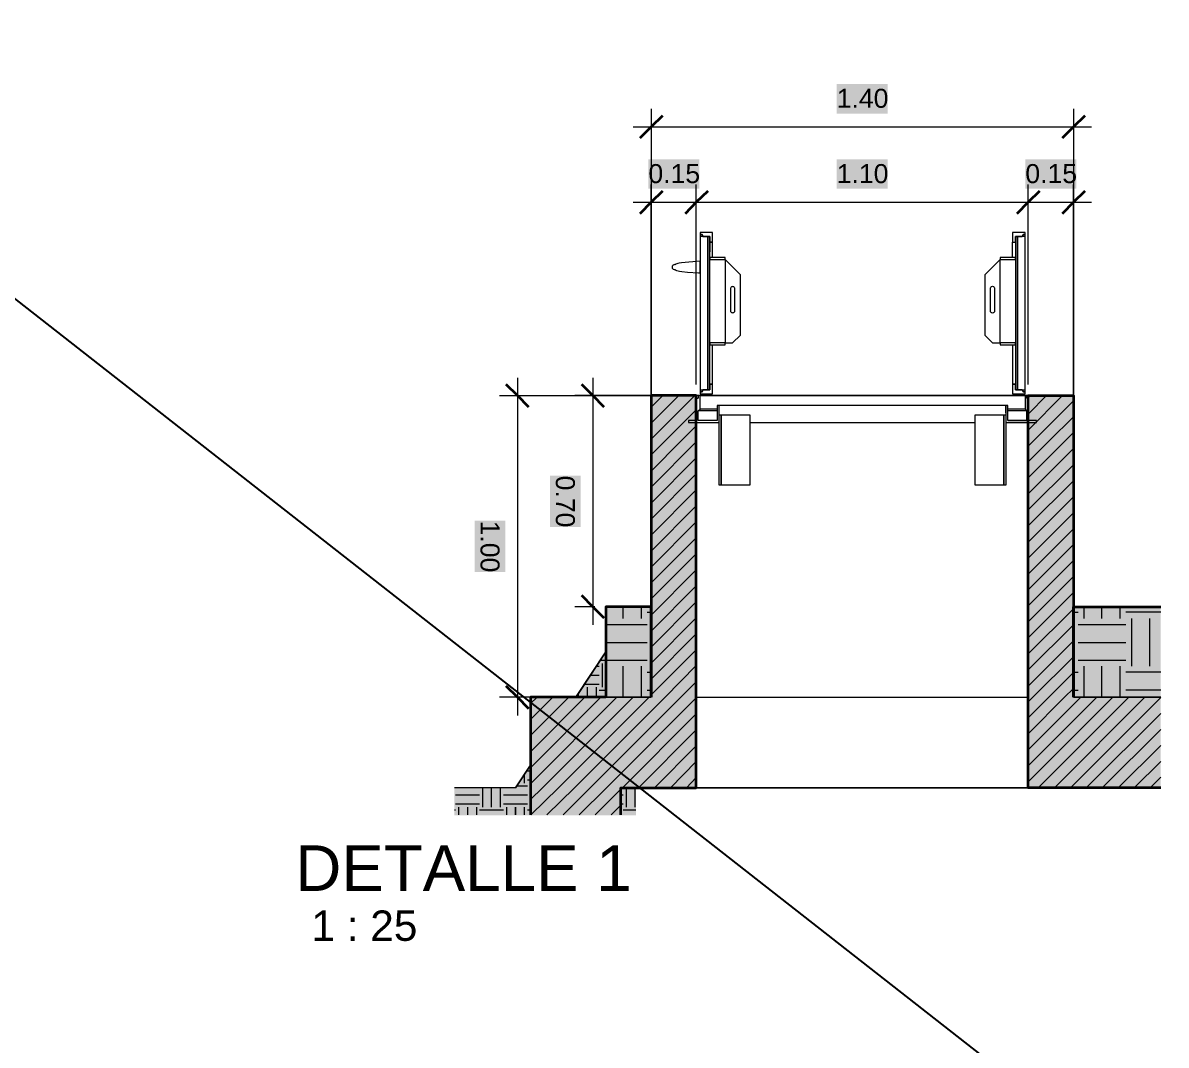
# Model space of a CAD drawing. Extents: x -187 to 52, y -9 to 65.
# Drawn here: x -138.33 to -123.19, y 13.45 to 27 of the extents above; entities that cross this region are included whole.
import ezdxf

# ---------------------------------------------------------------- set-up
doc = ezdxf.new("R2010")
doc.units = 0
doc.header["$MEASUREMENT"] = 0
for name, color, linetype in [('Cotas', 1, 'Continuous'), ('PDF4_Geometría', 7, 'Continuous'), ('PDF4_Texto', 7, 'Continuous')]:
    doc.layers.add(name, color=color, linetype=linetype)
doc.layers.add('PDF4_Rellenos sólidos', color=7, linetype='Continuous', true_color=0xffffff)
doc.styles.add('PDF Arial', font='arial.ttf')

msp = doc.modelspace()

# ---------------------------------------------------------------- hatches: boundary and pattern name
at = {"layer": 'PDF4_Rellenos sólidos', "transparency": 33554559}
for points in [[(-127.551, 26.185), (-127.551, 25.796), (-126.874, 25.796), (-126.874, 26.185)], [(-130.046, 25.187), (-130.046, 24.798), (-129.37, 24.798), (-129.37, 25.187)], [(-127.551, 25.187), (-127.551, 24.798), (-126.874, 24.798), (-126.874, 25.187)], [(-125.052, 25.187), (-125.052, 24.798), (-124.375, 24.798), (-124.375, 25.187)], [(-124.413, 21.457), (-125.005, 21.457), (-125.005, 22.058), (-125.014, 22.058), (-125.014, 18.061), (-124.413, 18.061)], [(-130.008, 21.457), (-130.008, 18.061), (-129.412, 18.061), (-129.412, 21.457)], [(-131.349, 20.996), (-131.349, 20.315), (-130.943, 20.315), (-130.943, 20.996)], [(-132.347, 20.4), (-132.347, 19.719), (-131.941, 19.719), (-131.941, 20.4)], [(-132.618, 16.86), (-132.618, 16.496), (-131.806, 16.496), (-131.806, 16.86)], [(-131.607, 16.86), (-131.607, 16.496), (-130.41, 16.496), (-130.41, 16.86)]]:
    msp.add_hatch(color=256, dxfattribs=at).paths.add_polyline_path(points)
h = msp.add_hatch(color=256, dxfattribs=at)
h.paths.add_polyline_path([(-129.412, 21.457), (-129.412, 22.058), (-130.008, 22.058), (-130.008, 21.457)])
h.paths.add_polyline_path([(-125.005, 22.058), (-125.005, 21.457), (-124.413, 21.457), (-124.413, 22.058)])
h = msp.add_hatch(color=256, dxfattribs=at)
h.paths.add_polyline_path([(-130.008, 18.061), (-130.008, 19.258), (-130.609, 19.258), (-130.609, 18.061)])
h.paths.add_polyline_path([(-124.413, 19.258), (-124.413, 18.061), (-123.259, 18.061), (-123.259, 19.258)])
h = msp.add_hatch(color=256, dxfattribs=at)
h.paths.add_polyline_path([(-130.211, 16.86), (-130.41, 16.86), (-130.41, 16.496), (-130.211, 16.496)])
h.paths.add_polyline_path([(-130.609, 18.061), (-130.609, 18.657), (-130.613, 18.657), (-130.617, 18.649), (-130.621, 18.645), (-130.626, 18.636), (-130.63, 18.632), (-130.634, 18.624), (-130.638, 18.619), (-130.643, 18.611), (-130.647, 18.607), (-130.651, 18.598), (-130.655, 18.594), (-130.659, 18.585), (-130.664, 18.581), (-130.668, 18.573), (-130.672, 18.569), (-130.676, 18.56), (-130.681, 18.556), (-130.685, 18.547), (-130.689, 18.543), (-130.693, 18.535), (-130.698, 18.53), (-130.702, 18.522), (-130.706, 18.518), (-130.71, 18.509), (-130.714, 18.505), (-130.719, 18.497), (-130.723, 18.492), (-130.727, 18.484), (-130.731, 18.48), (-130.736, 18.471), (-130.74, 18.467), (-130.744, 18.459), (-130.748, 18.454), (-130.752, 18.446), (-130.757, 18.442), (-130.761, 18.433), (-130.765, 18.429), (-130.769, 18.421), (-130.774, 18.416), (-130.778, 18.408), (-130.782, 18.404), (-130.786, 18.395), (-130.791, 18.391), (-130.795, 18.382), (-130.799, 18.378), (-130.803, 18.37), (-130.807, 18.366), (-130.812, 18.357), (-130.816, 18.353), (-130.82, 18.344), (-130.824, 18.34), (-130.829, 18.332), (-130.833, 18.327), (-130.837, 18.319), (-130.841, 18.315), (-130.846, 18.306), (-130.85, 18.302), (-130.854, 18.294), (-130.858, 18.289), (-130.862, 18.281), (-130.867, 18.277), (-130.871, 18.268), (-130.875, 18.264), (-130.879, 18.256), (-130.884, 18.251), (-130.888, 18.243), (-130.892, 18.239), (-130.896, 18.23), (-130.901, 18.226), (-130.905, 18.218), (-130.909, 18.213), (-130.913, 18.205), (-130.917, 18.201), (-130.922, 18.192), (-130.926, 18.188), (-130.93, 18.179), (-130.934, 18.175), (-130.939, 18.167), (-130.943, 18.163), (-130.947, 18.154), (-130.951, 18.15), (-130.96, 18.133), (-130.964, 18.129), (-130.968, 18.12), (-130.972, 18.116), (-130.977, 18.108), (-130.981, 18.103), (-130.985, 18.095), (-130.989, 18.091), (-130.994, 18.082), (-130.998, 18.078), (-131.002, 18.069), (-131.006, 18.065)])
h.paths.add_polyline_path([(-131.801, 16.868), (-131.806, 16.864), (-131.806, 16.496), (-131.607, 16.496), (-131.607, 17.156), (-131.611, 17.156), (-131.615, 17.148), (-131.619, 17.143), (-131.624, 17.135), (-131.628, 17.131), (-131.632, 17.122), (-131.636, 17.118), (-131.641, 17.109), (-131.645, 17.105), (-131.649, 17.097), (-131.653, 17.093), (-131.658, 17.084), (-131.662, 17.08), (-131.666, 17.071), (-131.67, 17.067), (-131.674, 17.059), (-131.679, 17.055), (-131.683, 17.046), (-131.687, 17.042), (-131.691, 17.033), (-131.696, 17.029), (-131.7, 17.021), (-131.704, 17.016), (-131.708, 17.008), (-131.712, 17.004), (-131.717, 16.995), (-131.721, 16.991), (-131.725, 16.983), (-131.729, 16.978), (-131.734, 16.97), (-131.738, 16.966), (-131.742, 16.957), (-131.746, 16.953), (-131.751, 16.945), (-131.755, 16.94), (-131.759, 16.932), (-131.763, 16.928), (-131.767, 16.919), (-131.772, 16.915), (-131.776, 16.906), (-131.78, 16.902), (-131.784, 16.894), (-131.789, 16.89), (-131.793, 16.881), (-131.797, 16.877)])
h = msp.add_hatch(color=256, dxfattribs=at)
h.paths.add_polyline_path([(-129.412, 16.86), (-129.412, 18.061), (-131.607, 18.061), (-131.607, 16.86)])
h.paths.add_polyline_path([(-125.014, 18.061), (-125.014, 16.86), (-123.259, 16.86), (-123.259, 18.061)])

# ---------------------------------------------------------------- linework, layer by layer
at = {"layer": 'Cotas'}
msp.add_line((-187.344, 61.606), (-110.638, 1.581), dxfattribs=at)
at = {"layer": 'PDF4_Geometría', "lineweight": 35}
for points in [[(-129.86, 25.766), (-130.008, 25.618), (-130.16, 25.47)], [(-124.265, 25.766), (-124.413, 25.618), (-124.565, 25.47)], [(-129.86, 24.768), (-130.008, 24.62), (-130.16, 24.468)], [(-129.26, 24.768), (-129.412, 24.62), (-129.56, 24.468)], [(-124.866, 24.768), (-125.014, 24.62), (-125.166, 24.468)], [(-124.265, 24.768), (-124.413, 24.62), (-124.565, 24.468)], [(-131.632, 21.905), (-131.78, 22.058), (-131.932, 22.206)], [(-130.634, 21.905), (-130.782, 22.058), (-130.93, 22.206)], [(-130.41, 16.501), (-130.41, 16.86), (-129.412, 16.86), (-129.412, 18.061), (-129.412, 22.058), (-130.008, 22.058), (-130.008, 21.457), (-130.008, 18.061)], [(-123.259, 16.86), (-125.014, 16.86), (-125.014, 18.061), (-125.014, 22.058), (-125.005, 22.058), (-124.413, 22.058), (-124.413, 21.457), (-124.413, 18.061)], [(-130.634, 19.11), (-130.782, 19.258), (-130.93, 19.41)], [(-131.632, 17.909), (-131.78, 18.061), (-131.932, 18.209)], [(-130.609, 18.061), (-131.607, 18.061), (-131.607, 16.86), (-131.607, 16.501)]]:
    msp.add_lwpolyline(points, dxfattribs=at)
at = {"layer": 'PDF4_Geometría', "lineweight": 9}
for points in [[(-130.008, 25.859), (-130.008, 25.618), (-130.008, 21.605), (-130.008, 24.62), (-130.008, 24.857)], [(-124.413, 25.859), (-124.413, 25.618), (-124.413, 21.605), (-124.413, 24.62), (-124.413, 24.857)], [(-130.249, 25.618), (-124.176, 25.618)], [(-129.412, 22.206), (-129.412, 24.62), (-129.412, 24.857)], [(-125.014, 22.206), (-125.014, 24.62), (-125.014, 24.857)], [(-130.249, 24.62), (-129.412, 24.62), (-125.014, 24.62), (-124.176, 24.62)], [(-131.78, 22.294), (-131.78, 17.82)], [(-130.782, 22.294), (-130.782, 19.021)], [(-132.021, 22.058), (-131.78, 22.058), (-129.881, 22.058), (-130.782, 22.058), (-131.023, 22.058)], [(-130.757, 19.258), (-130.782, 19.258), (-131.023, 19.258)], [(-130.757, 18.061), (-131.78, 18.061), (-132.021, 18.061)]]:
    msp.add_lwpolyline(points, dxfattribs=at)
at = {"layer": 'PDF4_Geometría', "lineweight": 18}
for points in [[(-129.323, 24.168), (-129.336, 24.193), (-129.361, 24.193), (-129.361, 23.838), (-129.606, 23.817), (-129.64, 23.813), (-129.657, 23.808), (-129.683, 23.8), (-129.691, 23.796)], [(-129.336, 24.193), (-129.336, 24.168)], [(-129.196, 23.889), (-129.196, 24.092), (-129.234, 24.092), (-129.234, 23.961)], [(-125.221, 23.889), (-125.221, 24.092), (-125.183, 24.092)], [(-125.081, 22.108), (-125.056, 22.108), (-125.056, 24.193), (-125.081, 24.193), (-125.094, 24.168)], [(-125.081, 24.168), (-125.081, 24.193)], [(-129.687, 23.724), (-129.691, 23.724), (-129.699, 23.724), (-129.712, 23.728), (-129.716, 23.732), (-129.725, 23.741), (-129.729, 23.749), (-129.729, 23.762), (-129.729, 23.77), (-129.725, 23.779), (-129.716, 23.787), (-129.712, 23.796), (-129.699, 23.796), (-129.691, 23.8), (-129.683, 23.796)], [(-129.699, 23.728), (-129.691, 23.724), (-129.674, 23.715), (-129.653, 23.711), (-129.632, 23.707), (-129.602, 23.703), (-129.526, 23.694), (-129.382, 23.686), (-129.361, 23.686), (-129.361, 23.69), (-129.361, 23.698), (-129.361, 23.711), (-129.361, 23.724), (-129.361, 23.736), (-129.361, 23.753), (-129.361, 23.77), (-129.361, 23.783), (-129.361, 23.8), (-129.361, 23.813), (-129.361, 23.821), (-129.361, 23.829), (-129.361, 23.834)], [(-129.031, 23.863), (-129.031, 22.755)], [(-125.386, 22.755), (-125.386, 23.863)], [(-129.361, 23.686), (-129.361, 22.108), (-129.336, 22.108), (-129.323, 22.134)], [(-129.234, 22.21), (-129.196, 22.21), (-129.196, 22.73)], [(-125.221, 22.73), (-125.221, 22.21), (-125.183, 22.21)], [(-129.336, 22.134), (-129.336, 22.108)], [(-125.094, 22.134), (-125.081, 22.108), (-125.081, 22.134)], [(-130.008, 21.905), (-129.856, 22.058)], [(-130.008, 21.694), (-129.644, 22.058)], [(-130.008, 21.482), (-129.433, 22.058)], [(-125.014, 22.015), (-125.014, 22.058), (-129.412, 22.058)], [(-129.133, 21.728), (-129.387, 21.728), (-129.387, 21.855), (-129.361, 21.88), (-129.361, 22.058), (-125.056, 22.058), (-125.056, 21.88)], [(-125.014, 22.024), (-125.005, 22.036), (-124.984, 22.058)], [(-125.014, 21.812), (-125.005, 21.821), (-124.773, 22.058)], [(-125.014, 21.601), (-125.005, 21.609), (-124.561, 22.058)], [(-125.014, 21.389), (-124.946, 21.457), (-124.413, 21.99)], [(-130.008, 21.271), (-129.822, 21.457), (-129.412, 21.867)], [(-129.133, 21.855), (-129.387, 21.855)], [(-129.133, 21.88), (-129.361, 21.88)], [(-125.31, 21.829), (-125.31, 21.926), (-129.107, 21.926)], [(-125.031, 21.855), (-125.056, 21.88), (-125.284, 21.88)], [(-125.284, 21.728), (-125.031, 21.728), (-125.031, 21.855), (-125.284, 21.855)], [(-129.412, 18.061), (-125.014, 18.061), (-125.014, 21.702)], [(-128.701, 21.702), (-125.716, 21.702)], [(-125.014, 21.178), (-124.735, 21.457), (-124.413, 21.778)], [(-130.008, 21.055), (-129.611, 21.457), (-129.412, 21.656)], [(-125.014, 20.966), (-124.523, 21.457), (-124.413, 21.567)], [(-130.008, 20.844), (-129.412, 21.444)], [(-130.008, 20.632), (-129.412, 21.233)], [(-125.014, 20.755), (-124.413, 21.355)], [(-125.014, 20.544), (-124.413, 21.14)], [(-130.008, 20.421), (-129.412, 21.021)], [(-125.014, 20.332), (-124.413, 20.928)], [(-130.008, 20.209), (-129.412, 20.81)], [(-125.014, 20.116), (-124.413, 20.717)], [(-130.008, 19.998), (-129.412, 20.598)], [(-125.014, 19.905), (-124.413, 20.505)], [(-130.008, 19.786), (-129.412, 20.387)], [(-130.008, 19.575), (-129.412, 20.171)], [(-125.014, 19.693), (-124.413, 20.294)], [(-125.014, 19.482), (-124.413, 20.083)], [(-130.008, 19.364), (-129.412, 19.96)], [(-125.014, 19.271), (-124.413, 19.871)], [(-130.008, 19.148), (-129.412, 19.748)], [(-125.014, 19.059), (-124.413, 19.66)], [(-130.008, 18.936), (-129.412, 19.537)], [(-125.014, 18.848), (-124.413, 19.448)], [(-130.008, 19.258), (-130.211, 19.258)], [(-130.008, 18.725), (-129.412, 19.326)], [(-124.413, 19.258), (-123.259, 19.258)], [(-130.008, 18.514), (-129.412, 19.114)], [(-125.014, 18.636), (-124.413, 19.232)], [(-125.014, 18.425), (-124.413, 19.021)], [(-130.008, 18.302), (-129.412, 18.903)], [(-125.014, 18.209), (-124.413, 18.81)], [(-130.008, 18.091), (-129.412, 18.691)], [(-131.391, 16.501), (-131.027, 16.86), (-129.826, 18.061), (-129.412, 18.48)], [(-125.014, 17.998), (-124.954, 18.061), (-124.413, 18.598)], [(-125.014, 17.786), (-124.743, 18.061), (-124.413, 18.387)], [(-131.175, 16.501), (-130.816, 16.86), (-129.615, 18.061), (-129.412, 18.264)], [(-131.607, 16.704), (-131.45, 16.86), (-130.249, 18.061)], [(-131.607, 17.976), (-131.522, 18.061)], [(-131.607, 17.765), (-131.311, 18.061)], [(-131.607, 17.554), (-131.099, 18.061)], [(-131.607, 17.338), (-130.888, 18.061)], [(-131.607, 17.126), (-130.676, 18.061)], [(-131.607, 16.915), (-130.465, 18.061)], [(-131.603, 16.501), (-131.239, 16.86), (-130.038, 18.061)], [(-130.964, 16.501), (-130.6, 16.86), (-129.412, 18.053)], [(-130.008, 18.061), (-130.609, 18.061)], [(-125.014, 16.86), (-129.412, 16.86), (-129.412, 18.061), (-125.014, 18.061)], [(-125.014, 17.575), (-124.532, 18.061), (-124.413, 18.175)], [(-125.014, 17.363), (-124.316, 18.061)], [(-125.014, 17.152), (-124.104, 18.061)], [(-125.014, 16.94), (-123.893, 18.061)], [(-124.883, 16.86), (-123.681, 18.061)], [(-124.667, 16.86), (-123.47, 18.061)], [(-123.259, 18.057), (-124.455, 16.86)], [(-124.413, 18.061), (-123.259, 18.061)], [(-130.389, 16.86), (-129.412, 17.841)], [(-123.259, 17.845), (-124.244, 16.86)], [(-130.177, 16.86), (-129.412, 17.63)], [(-123.259, 17.634), (-124.032, 16.86)], [(-123.259, 17.422), (-123.821, 16.86)], [(-129.966, 16.86), (-129.412, 17.418)], [(-131.806, 16.86), (-131.607, 17.16), (-131.806, 16.86), (-132.613, 16.86)], [(-129.754, 16.86), (-129.412, 17.207)], [(-123.259, 17.211), (-123.61, 16.86)], [(-129.543, 16.86), (-129.412, 16.995)], [(-123.259, 17), (-123.398, 16.86)], [(-130.752, 16.501), (-130.41, 16.843)], [(-130.211, 16.86), (-123.259, 16.86)], [(-130.541, 16.501), (-130.41, 16.632)]]:
    msp.add_lwpolyline(points, dxfattribs=at)
at = {"layer": 'PDF4_Geometría', "lineweight": 20}
for points in [[(-129.196, 24.219), (-129.361, 24.219), (-129.361, 24.193), (-129.336, 24.193), (-129.323, 24.168), (-129.234, 24.168), (-129.234, 24.092), (-129.196, 24.092)], [(-129.26, 22.134), (-129.26, 24.168), (-129.361, 24.168), (-129.361, 22.134)], [(-129.234, 24.168), (-129.26, 24.168), (-129.26, 22.134), (-129.234, 22.134)], [(-125.056, 24.219), (-125.221, 24.219), (-125.221, 24.092), (-125.183, 24.092), (-125.183, 24.168), (-125.094, 24.168), (-125.081, 24.193), (-125.056, 24.193)], [(-125.157, 24.168), (-125.183, 24.168), (-125.183, 22.134), (-125.157, 22.134)], [(-125.157, 24.168), (-125.157, 22.134), (-125.056, 22.134), (-125.056, 24.168)], [(-129.031, 23.863), (-129.031, 23.889), (-129.234, 23.889), (-129.234, 23.863)], [(-125.386, 23.889), (-125.386, 23.863), (-125.183, 23.863), (-125.183, 23.889)], [(-129.031, 22.73), (-129.031, 22.755), (-129.234, 22.755), (-129.234, 22.73)], [(-125.386, 22.755), (-125.386, 22.73), (-125.183, 22.73), (-125.183, 22.755)], [(-129.361, 22.083), (-129.196, 22.083), (-129.196, 22.21), (-129.234, 22.21), (-129.234, 22.134), (-129.323, 22.134), (-129.336, 22.108), (-129.361, 22.108)], [(-125.221, 22.083), (-125.056, 22.083), (-125.056, 22.108), (-125.081, 22.108), (-125.094, 22.134), (-125.183, 22.134), (-125.183, 22.21), (-125.221, 22.21)], [(-129.133, 21.926), (-129.133, 21.728), (-129.387, 21.728), (-129.387, 21.855), (-129.361, 21.88), (-129.361, 22.058), (-129.387, 22.058), (-129.387, 22.024), (-129.412, 22.011), (-129.412, 21.728), (-129.513, 21.728), (-129.513, 21.702), (-129.107, 21.702), (-129.107, 21.926)], [(-125.284, 21.728), (-125.284, 21.926), (-125.31, 21.926), (-125.31, 21.702), (-124.904, 21.702), (-124.904, 21.728), (-125.005, 21.728), (-125.005, 22.011), (-125.031, 22.024), (-125.031, 22.058), (-125.056, 22.058), (-125.056, 21.88), (-125.031, 21.855), (-125.031, 21.728)]]:
    msp.add_lwpolyline(points, close=True, dxfattribs=at)
at = {"layer": 'PDF4_Geometría', "lineweight": 18}
for points in [[(-129.031, 22.755), (-129.234, 22.755), (-129.234, 23.863), (-129.031, 23.863)], [(-128.828, 23.66), (-129.031, 23.863), (-129.031, 22.755), (-128.93, 22.755), (-128.828, 22.857)], [(-125.589, 23.66), (-125.589, 22.857), (-125.487, 22.755), (-125.386, 22.755), (-125.386, 23.863)], [(-125.183, 22.755), (-125.386, 22.755), (-125.386, 23.863), (-125.183, 23.863)], [(-128.955, 23.483), (-128.955, 23.487), (-128.951, 23.495), (-128.947, 23.5), (-128.942, 23.504), (-128.934, 23.504), (-128.93, 23.508), (-128.921, 23.504), (-128.917, 23.504), (-128.913, 23.5), (-128.909, 23.495), (-128.904, 23.487), (-128.904, 23.483), (-128.904, 23.174), (-128.904, 23.17), (-128.909, 23.161), (-128.913, 23.157), (-128.917, 23.153), (-128.921, 23.153), (-128.93, 23.149), (-128.934, 23.153), (-128.942, 23.153), (-128.947, 23.157), (-128.951, 23.161), (-128.955, 23.17), (-128.955, 23.174)], [(-125.462, 23.483), (-125.462, 23.174), (-125.462, 23.17), (-125.466, 23.161), (-125.47, 23.157), (-125.475, 23.153), (-125.479, 23.153), (-125.487, 23.149), (-125.496, 23.153), (-125.5, 23.153), (-125.504, 23.157), (-125.508, 23.161), (-125.513, 23.17), (-125.513, 23.174), (-125.513, 23.483), (-125.513, 23.487), (-125.508, 23.495), (-125.504, 23.5), (-125.5, 23.504), (-125.496, 23.504), (-125.487, 23.508), (-125.479, 23.504), (-125.475, 23.504), (-125.47, 23.5), (-125.466, 23.495), (-125.462, 23.487)], [(-128.701, 21.804), (-128.701, 20.869), (-129.082, 20.869), (-129.107, 20.869), (-129.107, 21.804), (-129.082, 21.804)], [(-129.082, 21.804), (-129.082, 20.869)], [(-125.31, 21.804), (-125.31, 20.869), (-125.335, 20.869), (-125.716, 20.869), (-125.716, 21.804), (-125.335, 21.804)], [(-125.335, 21.804), (-125.335, 20.869)], [(-131.006, 18.061), (-130.609, 18.662), (-130.951, 18.146)]]:
    msp.add_lwpolyline(points, close=True, dxfattribs=at)
at = {"layer": 'PDF4_Geometría', "color": 9, "lineweight": 35, "true_color": 0xc0c0c0}
for points in [[(-130.008, 18.061), (-130.008, 19.258), (-130.609, 19.258), (-130.609, 18.061)], [(-124.413, 18.061), (-124.413, 19.258), (-123.259, 19.258)]]:
    msp.add_lwpolyline(points, dxfattribs=at)
at = {"layer": 'PDF4_Geometría', "color": 9, "lineweight": 18, "true_color": 0xc0c0c0}
for points in [[(-130.38, 19.106), (-130.38, 19.258)], [(-130.139, 19.106), (-130.139, 19.258)], [(-124.274, 19.106), (-124.274, 19.258)], [(-124.037, 19.106), (-124.037, 19.258)], [(-123.796, 19.106), (-123.796, 19.258)], [(-130.063, 19.186), (-130.008, 19.186)], [(-124.413, 19.186), (-124.354, 19.186)], [(-123.259, 19.186), (-123.72, 19.186)], [(-123.639, 18.471), (-123.639, 19.106)], [(-123.402, 18.471), (-123.402, 19.106)], [(-130.609, 19.025), (-130.063, 19.025)], [(-124.354, 19.025), (-123.72, 19.025)], [(-130.609, 18.788), (-130.063, 18.788)], [(-124.354, 18.788), (-123.72, 18.788)], [(-130.609, 18.662), (-130.951, 18.146), (-131.006, 18.061)], [(-130.681, 18.552), (-130.609, 18.552), (-130.063, 18.552)], [(-130.655, 18.192), (-130.655, 18.509)], [(-124.354, 18.552), (-123.72, 18.552)], [(-130.816, 18.353), (-130.698, 18.353)], [(-130.736, 18.471), (-130.698, 18.471)], [(-130.38, 18.061), (-130.38, 18.471)], [(-130.139, 18.061), (-130.139, 18.471)], [(-130.063, 18.391), (-130.008, 18.391)], [(-124.413, 18.391), (-124.354, 18.391)], [(-124.274, 18.061), (-124.274, 18.471)], [(-124.037, 18.061), (-124.037, 18.471)], [(-123.796, 18.061), (-123.796, 18.471)], [(-123.259, 18.391), (-123.72, 18.391)], [(-130.892, 18.234), (-130.698, 18.234)], [(-130.854, 18.061), (-130.854, 18.192)], [(-130.736, 18.061), (-130.736, 18.192)], [(-130.972, 18.061), (-130.972, 18.112)], [(-130.698, 18.154), (-130.609, 18.154)], [(-130.609, 18.061), (-130.008, 18.061)], [(-130.063, 18.154), (-130.008, 18.154)], [(-129.412, 18.061), (-129.12, 18.061)], [(-128.786, 18.061), (-128.748, 18.061)], [(-128.41, 18.061), (-127.961, 18.061)], [(-127.627, 18.061), (-127.589, 18.061)], [(-127.458, 18.061), (-127.17, 18.061)], [(-127.255, 18.061), (-126.963, 18.061)], [(-126.836, 18.061), (-126.798, 18.061)], [(-126.46, 18.061), (-126.012, 18.061)], [(-125.678, 18.061), (-125.64, 18.061)], [(-125.301, 18.061), (-125.014, 18.061)], [(-124.413, 18.154), (-124.354, 18.154)], [(-123.259, 18.061), (-124.413, 18.061)], [(-123.259, 18.154), (-123.72, 18.154)], [(-131.607, 17.16), (-131.806, 16.86), (-132.613, 16.86)], [(-131.687, 16.923), (-131.687, 17.042)], [(-131.649, 17.084), (-131.607, 17.084)], [(-131.649, 16.966), (-131.607, 16.966)], [(-132.241, 16.606), (-132.241, 16.86)], [(-132.123, 16.606), (-132.123, 16.86)], [(-132.004, 16.606), (-132.004, 16.86)], [(-131.793, 16.885), (-131.649, 16.885)], [(-131.607, 16.606), (-131.607, 16.923)], [(-130.338, 16.606), (-130.338, 16.86)], [(-130.22, 16.606), (-130.22, 16.86)], [(-132.601, 16.767), (-132.283, 16.767)], [(-131.966, 16.767), (-131.806, 16.767), (-131.649, 16.767)], [(-130.41, 16.767), (-130.38, 16.767)], [(-132.613, 16.568), (-132.601, 16.568)], [(-132.601, 16.649), (-132.283, 16.649)], [(-132.558, 16.501), (-132.558, 16.606)], [(-132.44, 16.501), (-132.44, 16.606)], [(-132.321, 16.501), (-132.321, 16.606)], [(-132.283, 16.568), (-131.966, 16.568)], [(-131.966, 16.649), (-131.806, 16.649), (-131.649, 16.649)], [(-131.924, 16.501), (-131.924, 16.606)], [(-131.687, 16.501), (-131.687, 16.606)], [(-131.649, 16.568), (-131.607, 16.568)], [(-130.41, 16.649), (-130.38, 16.649)], [(-130.38, 16.568), (-130.211, 16.568)]]:
    msp.add_lwpolyline(points, dxfattribs=at)
at = {"layer": 'PDF4_Geometría', "color": 30, "lineweight": 18, "true_color": 0xff7f00}
for points in [[(-129.412, 18.061), (-128.955, 18.061)], [(-128.638, 18.061), (-128.321, 18.061)], [(-128.004, 18.061), (-127.686, 18.061)], [(-127.369, 18.061), (-127.052, 18.061)], [(-126.735, 18.061), (-126.418, 18.061)], [(-126.101, 18.061), (-125.783, 18.061)], [(-125.466, 18.061), (-125.014, 18.061)]]:
    msp.add_lwpolyline(points, dxfattribs=at)
at = {"layer": 'PDF4_Geometría', "color": 9, "lineweight": 18, "true_color": 0xc0c0c0}
msp.add_lwpolyline([(-131.806, 16.606), (-131.806, 16.501)], close=True, dxfattribs=at)

# ---------------------------------------------------------------- texts
at = {"layer": 'PDF4_Texto', "attachment_point": 7, "style": 'PDF Arial'}
for s, insert, char_height in [('1.40', (-127.551, 25.868), 0.252), ('0.15', (-130.046, 24.87), 0.252), ('1.10', (-127.551, 24.87), 0.252), ('0.15', (-125.052, 24.87), 0.252), ('DETALLE 1', (-134.724, 15.494), 0.6042), ('1 : 25', (-134.512, 14.827), 0.4021)]:
    msp.add_mtext(s, dxfattribs=dict(at, insert=insert, char_height=char_height))
at = {"layer": 'PDF4_Texto', "char_height": 0.252, "attachment_point": 7, "rotation": 270, "style": 'PDF Arial'}
for s, insert in [('0.70', (-131.276, 20.997)), ('1.00', (-132.274, 20.401))]:
    msp.add_mtext(s, dxfattribs=dict(at, insert=insert))

doc.saveas('drawing.dxf')
